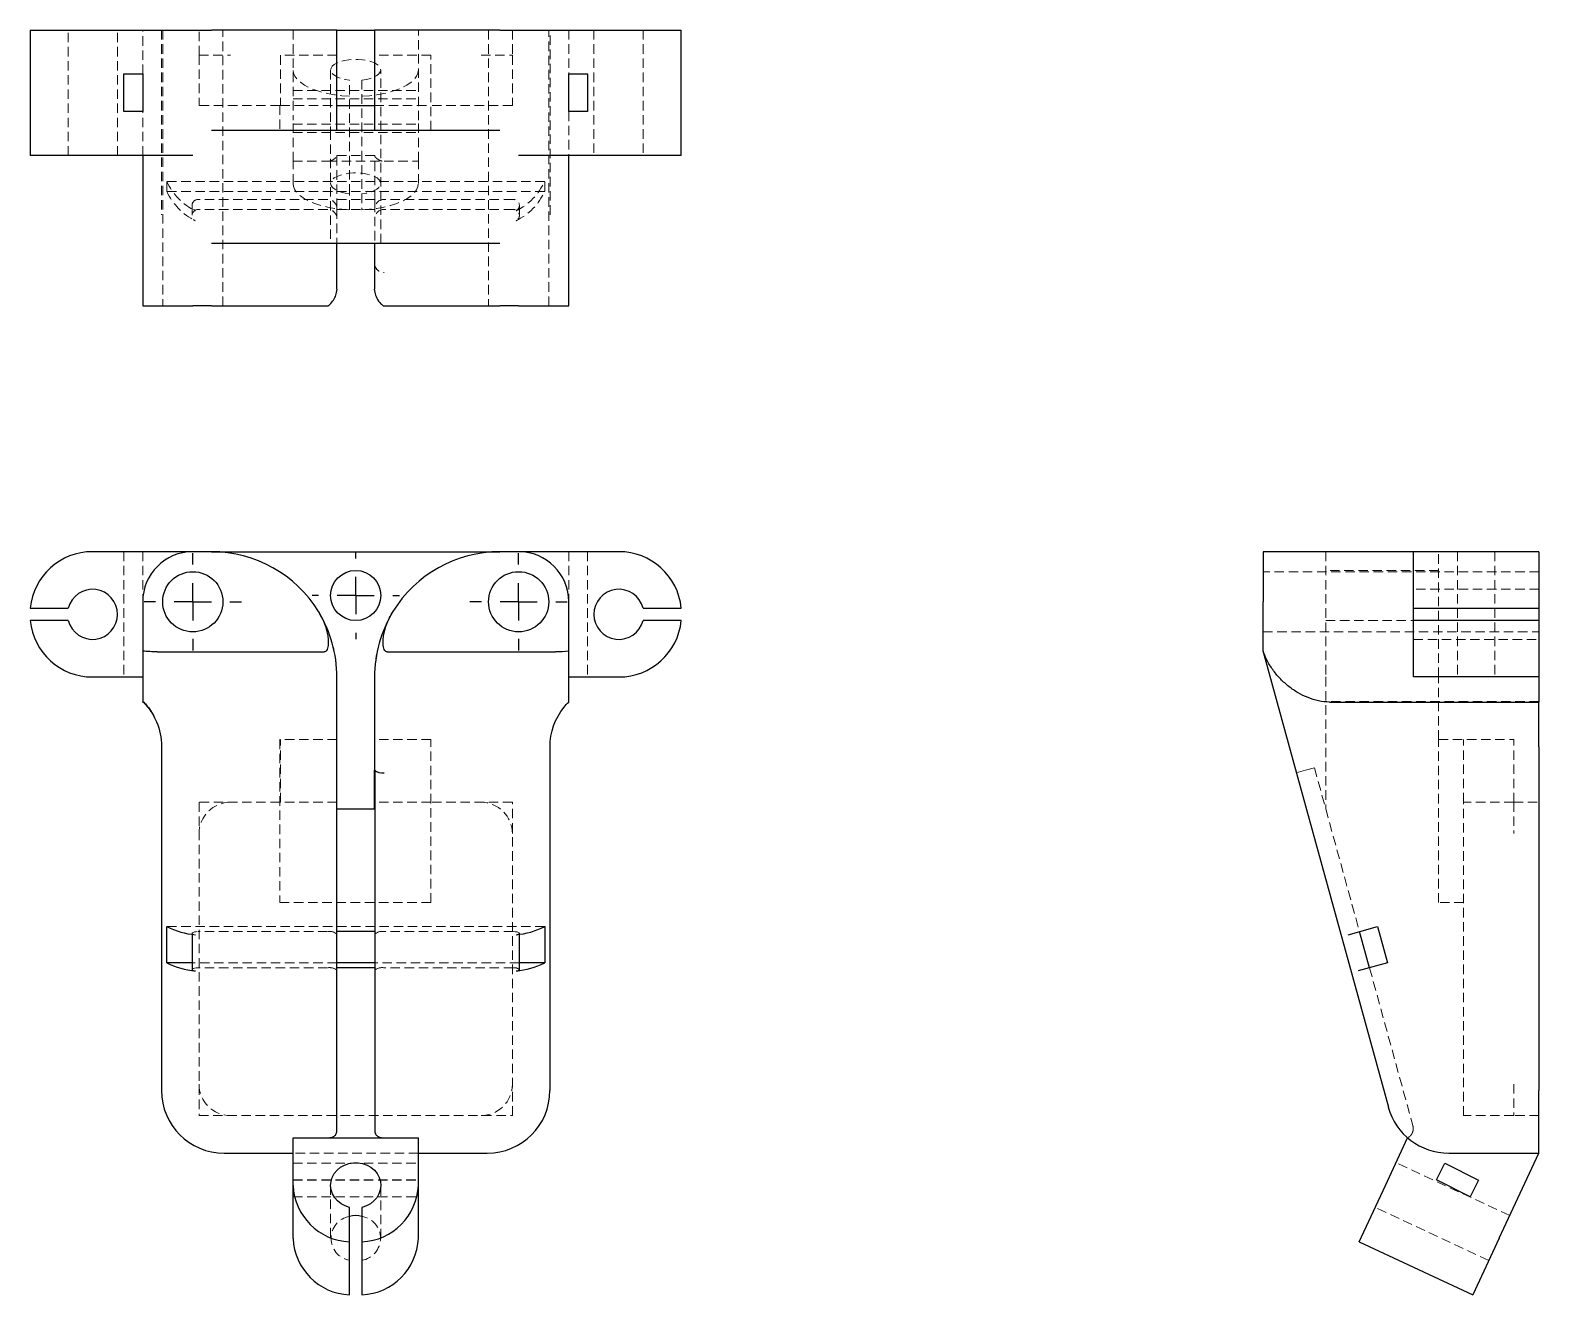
# Model space of a CAD drawing. Header units: millimetres. Extents: x 39 to 242, y 7 to 177.
import ezdxf

# ---------------------------------------------------------------- set-up
doc = ezdxf.new("R2010")
doc.units = ezdxf.units.MM
doc.linetypes.add('HIDDEN', pattern=[1.905, 1.27, -0.635])
doc.layers.add('10', color=7, linetype='Continuous')

# ---------------------------------------------------------------- blocks, each defined once
blk = doc.blocks.new('SW_CENTERMARKSYMBOL_0')
at = {"layer": '10', "color": 0}
for p, q in [((0, 5), (0, 6.55)), ((0, 0), (0, 2.5)), ((-5, 0), (-6.55, 0)), ((0, 0), (-2.5, 0)), ((0, 0), (0, -2.5)), ((0, 0), (2.5, 0)), ((5, 0), (6.55, 0)), ((0, -5), (0, -6.55))]:
    blk.add_line(p, q, dxfattribs=at)
blk = doc.blocks.new('SW_CENTERMARKSYMBOL_1')
at = {"layer": '10', "color": 0}
for p, q in [((0, 5), (0, 6.55)), ((0, 0), (0, 2.5)), ((-5, 0), (-6.55, 0)), ((0, 0), (-2.5, 0)), ((0, 0), (0, -2.5)), ((0, 0), (2.5, 0)), ((5, 0), (6.55, 0)), ((0, -5), (0, -6.55))]:
    blk.add_line(p, q, dxfattribs=at)
blk = doc.blocks.new('SW_CENTERMARKSYMBOL_2')
at = {"layer": '10', "color": 0}
for p, q in [((0, 5), (0, 5.87)), ((0, 0), (0, 2.5)), ((-5, 0), (-5.87, 0)), ((0, 0), (-2.5, 0)), ((0, 0), (0, -2.5)), ((0, 0), (2.5, 0)), ((5, 0), (5.87, 0)), ((0, -5), (0, -5.87))]:
    blk.add_line(p, q, dxfattribs=at)

msp = doc.modelspace()

# ---------------------------------------------------------------- linework, layer by layer
at = {"color": 7, "linetype": 'Continuous', "lineweight": 25}
for p, q in [((39.2, 177.18), (39.2, 160.32)), ((39.2, 177.18), (47.59, 177.18)), ((47.59, 177.18), (63.61, 177.18)), ((80.47, 177.18), (63.61, 177.18)), ((80.47, 163.69), (80.47, 177.18)), ((80.47, 177.18), (85.53, 177.18)), ((85.53, 177.18), (85.53, 163.69)), ((102.39, 177.18), (85.53, 177.18)), ((102.39, 177.18), (118.41, 177.18)), ((118.41, 177.18), (126.8, 177.18)), ((126.8, 160.32), (126.8, 177.18)), ((51.81, 171.28), (54.34, 171.28)), ((51.81, 166.22), (51.81, 171.28)), ((54.34, 171.28), (54.34, 166.22)), ((111.66, 171.28), (114.19, 171.28)), ((111.66, 166.22), (111.66, 171.28)), ((114.19, 171.28), (114.19, 166.22)), ((80.47, 167.06), (85.53, 167.06)), ((54.34, 166.22), (51.81, 166.22)), ((114.19, 166.22), (111.66, 166.22)), ((102.39, 163.69), (63.61, 163.69)), ((47.59, 160.32), (39.2, 160.32)), ((61.08, 160.32), (47.59, 160.32)), ((54.34, 160.32), (54.34, 140.08)), ((118.41, 160.32), (104.92, 160.32)), ((111.66, 140.08), (111.66, 160.32)), ((126.8, 160.32), (118.41, 160.32)), ((63.61, 148.51), (102.39, 148.51)), ((80.47, 142.32), (80.47, 148.51)), ((85.53, 148.51), (85.53, 142.32)), ((80.47, 142.32), (80.42, 142.09)), ((85.58, 142.09), (85.53, 142.32)), ((54.34, 140.08), (61.08, 140.08)), ((63.61, 140.08), (61.08, 140.08)), ((63.61, 140.08), (77.99, 140.08)), ((88.01, 140.08), (102.39, 140.08)), ((104.92, 140.08), (102.39, 140.08)), ((104.92, 140.08), (111.66, 140.08)), ((61.08, 107), (47.59, 107)), ((63.61, 107), (61.08, 107)), ((63.61, 107), (102.39, 107)), ((104.92, 107), (102.39, 107)), ((118.41, 107), (104.92, 107)), ((205.08, 107), (205.08, 100.26)), ((225.32, 107), (205.08, 107)), ((225.32, 99.41), (225.32, 107)), ((242.18, 107), (225.32, 107)), ((242.18, 107), (242.18, 99.41)), ((54.34, 100.26), (54.34, 93.63)), ((111.66, 93.61), (111.66, 100.26)), ((205.08, 93.61), (205.08, 100.26)), ((39.2, 99.41), (44.33, 99.41)), ((44.33, 97.73), (39.2, 97.73)), ((121.67, 99.41), (126.8, 99.41)), ((126.8, 97.73), (121.67, 97.73)), ((225.32, 99.41), (242.18, 99.41)), ((225.32, 97.73), (225.32, 99.41)), ((225.32, 90.14), (225.32, 97.73)), ((242.18, 97.73), (225.32, 97.73)), ((242.18, 99.41), (242.18, 97.73)), ((242.18, 97.73), (242.18, 90.14)), ((56.29, 93.51), (78.76, 93.51)), ((87.24, 93.51), (109.87, 93.51)), ((205.08, 93.51), (209.21, 78.51)), ((47.59, 90.14), (54.34, 90.14)), ((80.47, 55.54), (80.47, 90.14)), ((85.53, 90.14), (85.53, 77.59)), ((111.66, 90.14), (118.41, 90.14)), ((242.18, 90.14), (225.32, 90.14)), ((242.18, 90.14), (242.18, 86.77)), ((214.02, 86.77), (242.18, 86.77)), ((56.86, 80.83), (56.86, 34.49)), ((109.14, 34.49), (109.14, 80.75)), ((242.18, 80.75), (242.18, 34.49)), ((85.53, 72.39), (85.53, 77.59)), ((85.56, 77.52), (85.56, 55.54)), ((86.79, 77.25), (86.82, 77.25)), ((209.21, 78.51), (221.93, 32.26)), ((80.47, 72.39), (85.53, 72.39)), ((57.57, 51.67), (57.57, 56.55)), ((60.98, 55.52), (60.98, 50.78)), ((85.56, 55.88), (80.47, 55.88)), ((80.47, 50.66), (80.47, 55.53)), ((85.56, 55.54), (85.56, 50.66)), ((105.02, 50.78), (105.02, 55.52)), ((108.43, 56.55), (108.43, 51.67)), ((216.52, 55.45), (220.49, 56.55)), ((219.4, 51), (218.05, 55.88)), ((220.49, 56.55), (221.83, 51.67)), ((60.98, 51.67), (57.57, 51.67)), ((85.56, 51.67), (80.47, 51.67)), ((85.56, 51), (80.47, 51)), ((108.43, 51.67), (105.02, 51.67)), ((221.83, 51.67), (217.86, 50.58)), ((80.47, 32.59), (80.47, 50.66)), ((85.56, 50.66), (85.56, 32.59)), ((80.47, 29.16), (80.47, 32.59)), ((85.56, 32.59), (85.56, 29.16)), ((242.18, 26.06), (242.18, 34.49)), ((74.57, 21.73), (74.57, 28.12)), ((74.57, 28.12), (79.21, 28.12)), ((79.21, 28.12), (86.82, 28.12)), ((86.82, 28.12), (91.43, 28.12)), ((91.43, 21.73), (91.43, 28.12)), ((221.55, 21.73), (224.53, 28.12)), ((65.3, 26.06), (74.57, 26.06)), ((91.43, 26.06), (100.7, 26.06)), ((228.41, 22.46), (229.54, 24.72)), ((229.54, 24.72), (234.06, 22.45)), ((230.05, 26.06), (242.18, 26.06)), ((236.83, 14.61), (242.18, 26.06)), ((232.93, 20.19), (228.41, 22.46)), ((234.06, 22.45), (232.93, 20.19)), ((74.57, 14.6), (74.57, 21.73)), ((91.43, 14.61), (91.43, 21.73)), ((218.01, 14.13), (221.55, 21.73)), ((82.16, 14.13), (82.16, 18.77)), ((83.84, 18.77), (83.84, 14.13)), ((236.83, 14.61), (233.29, 7)), ((82.16, 7), (82.16, 14.13)), ((83.84, 14.13), (83.84, 7)), ((218.01, 14.13), (233.29, 7))]:
    msp.add_line(p, q, dxfattribs=at)
at = {"color": 7, "linetype": 'HIDDEN', "lineweight": 18}
for p, q in [((44.33, 160.32), (44.33, 177.18)), ((50.96, 160.32), (50.96, 177.18)), ((54.34, 171.28), (54.34, 177.18)), ((56.86, 177.18), (56.86, 152.31)), ((57.03, 177.18), (57.03, 140.08)), ((61.92, 173.8), (61.92, 177.18)), ((65.13, 140.08), (65.13, 177.18)), ((74.57, 177.18), (74.57, 165.05)), ((91.43, 165.05), (91.43, 177.18)), ((100.87, 177.18), (100.87, 140.08)), ((104.08, 177.18), (104.08, 173.8)), ((108.97, 140.08), (108.97, 177.18)), ((109.14, 152.34), (109.14, 177.18)), ((111.66, 177.18), (111.66, 171.28)), ((115.04, 177.18), (115.04, 160.32)), ((121.67, 177.18), (121.67, 160.32)), ((61.92, 173.8), (61.92, 167.06)), ((61.92, 173.8), (66.14, 173.8)), ((72.88, 173.8), (72.88, 167.06)), ((80.47, 173.8), (72.88, 173.8)), ((93.12, 173.8), (85.53, 173.8)), ((93.12, 163.69), (93.12, 173.8)), ((99.86, 173.8), (104.08, 173.8)), ((104.08, 173.8), (104.08, 167.06)), ((79.63, 171.83), (79.63, 163.69)), ((86.37, 163.69), (86.37, 171.83)), ((74.57, 169.06), (91.43, 169.06)), ((82.16, 155.17), (82.16, 170.45)), ((83.84, 170.45), (83.84, 155.17)), ((72.79, 167.06), (61.92, 167.06)), ((72.88, 167.06), (72.79, 167.06)), ((72.79, 167.06), (72.79, 163.69)), ((72.88, 167.06), (80.47, 167.06)), ((74.57, 167.93), (91.43, 167.93)), ((85.53, 167.06), (93.12, 167.06)), ((104.08, 167.06), (93.12, 167.06)), ((54.34, 160.32), (54.34, 166.22)), ((74.57, 159.53), (74.57, 165.05)), ((74.57, 164.54), (91.43, 164.54)), ((91.43, 159.53), (91.43, 165.05)), ((111.66, 166.22), (111.66, 160.32)), ((74.57, 163.41), (91.43, 163.41)), ((79.63, 163.69), (79.63, 148.51)), ((86.37, 148.51), (86.37, 163.69)), ((74.57, 156.55), (74.57, 159.53)), ((74.57, 159.53), (79.21, 159.53)), ((79.21, 159.53), (86.82, 159.53)), ((80.47, 160.29), (80.47, 160.23)), ((85.56, 160.29), (80.47, 160.29)), ((80.47, 160.23), (80.47, 154.4)), ((85.56, 160.23), (85.56, 160.29)), ((85.56, 154.4), (85.56, 160.23)), ((86.82, 159.53), (91.43, 159.53)), ((91.43, 156.55), (91.43, 159.53)), ((57.57, 156.83), (57.57, 155.49)), ((108.43, 156.83), (57.57, 156.83)), ((108.43, 155.49), (108.43, 156.83)), ((108.43, 155.49), (57.57, 155.49)), ((79.21, 154.4), (61.82, 154.4)), ((85.56, 154.4), (80.47, 154.4)), ((80.47, 153.18), (80.47, 154.4)), ((82.16, 153.01), (82.16, 155.17)), ((83.84, 155.17), (83.84, 153.01)), ((85.56, 154.4), (85.56, 153.18)), ((104.18, 154.4), (86.82, 154.4)), ((60.98, 153.58), (60.98, 152.24)), ((79.21, 153.05), (61.82, 153.05)), ((80.47, 153.05), (80.47, 153.18)), ((80.47, 153.05), (80.47, 148.51)), ((85.56, 153.05), (80.47, 153.05)), ((85.56, 153.18), (85.56, 153.05)), ((85.56, 146.99), (85.56, 153.05)), ((104.18, 153.05), (86.82, 153.05)), ((105.02, 152.24), (105.02, 153.58)), ((85.53, 146.99), (85.56, 146.99)), ((85.56, 145.77), (85.56, 146.99)), ((86.79, 144.55), (86.82, 144.55)), ((51.81, 107), (51.81, 90.14)), ((54.34, 107), (54.34, 100.26)), ((111.66, 107), (111.66, 100.26)), ((114.19, 107), (114.19, 90.14)), ((213.51, 107), (213.51, 90.14)), ((228.69, 90.14), (228.69, 107)), ((231.22, 107), (231.22, 90.14)), ((236.28, 107), (236.28, 90.14)), ((242.18, 104.3), (205.08, 104.3)), ((228.69, 104.47), (213.51, 104.47)), ((242.18, 101.94), (225.32, 101.94)), ((213.51, 97.73), (225.32, 97.73)), ((205.08, 96.21), (242.18, 96.21)), ((225.32, 95.2), (242.18, 95.2)), ((213.51, 90.14), (213.51, 72.39)), ((228.69, 81.71), (228.69, 90.14)), ((231.22, 90.14), (231.22, 90.14)), ((236.28, 90.14), (236.28, 90.14)), ((242.18, 90.14), (242.18, 86.77)), ((242.18, 86.85), (214, 86.85)), ((72.79, 81.71), (72.79, 59.79)), ((80.47, 81.71), (72.79, 81.71)), ((72.88, 73.28), (72.88, 81.71)), ((93.12, 81.71), (85.53, 81.71)), ((93.12, 59.79), (93.12, 81.71)), ((228.69, 81.71), (238.8, 81.71)), ((228.69, 59.79), (228.69, 81.71)), ((232.06, 73.28), (232.06, 81.71)), ((238.8, 73.28), (238.8, 81.71)), ((85.53, 77.92), (85.56, 77.92)), ((85.56, 77.59), (85.56, 77.92)), ((85.56, 77.59), (85.56, 77.52)), ((209.55, 77.25), (210.77, 77.59)), ((210.77, 77.59), (211.99, 77.92)), ((211.99, 77.92), (218.05, 55.88)), ((61.92, 73.28), (61.92, 31.12)), ((72.79, 73.28), (61.92, 73.28)), ((72.88, 73.28), (72.79, 73.28)), ((80.47, 73.28), (72.88, 73.28)), ((93.12, 73.28), (85.53, 73.28)), ((104.08, 73.28), (93.12, 73.28)), ((104.08, 31.12), (104.08, 73.28)), ((238.8, 73.28), (232.06, 73.28)), ((232.06, 31.12), (232.06, 73.28)), ((238.8, 73.28), (242.18, 73.28)), ((238.8, 73.28), (238.8, 69.06)), ((72.79, 59.79), (93.12, 59.79)), ((232.06, 59.79), (228.69, 59.79)), ((108.43, 56.55), (57.57, 56.55)), ((60.98, 55.65), (60.98, 55.52)), ((79.21, 55.88), (61.82, 55.88)), ((104.18, 55.88), (86.82, 55.88)), ((105.02, 55.52), (105.02, 55.65)), ((80.47, 51.67), (60.98, 51.67)), ((79.21, 51), (61.82, 51)), ((105.02, 51.67), (85.56, 51.67)), ((104.18, 51), (86.82, 51)), ((219.4, 51), (225.23, 29.77)), ((238.8, 35.34), (238.8, 31.12)), ((61.92, 31.12), (104.08, 31.12)), ((238.8, 31.12), (232.06, 31.12)), ((242.18, 31.12), (238.8, 31.12)), ((91.43, 26.06), (74.57, 26.06)), ((74.57, 24.72), (91.43, 24.72)), ((238.26, 17.66), (222.98, 24.79)), ((74.57, 22.46), (91.43, 22.46)), ((74.57, 22.45), (91.43, 22.45)), ((79.63, 21.73), (79.63, 14.6)), ((86.37, 14.6), (86.37, 21.73)), ((74.57, 20.19), (91.43, 20.19)), ((235.45, 11.64), (220.17, 18.77))]:
    msp.add_line(p, q, dxfattribs=at)
at = {"color": 7, "linetype": 'HIDDEN', "lineweight": 18, "flags": 128}
for points in [[(83.84, 170.45), (84.43, 170.54), (84.97, 170.68), (85.45, 170.85), (85.83, 171.06), (86.12, 171.3), (86.31, 171.55), (86.37, 171.81), (86.32, 172.08), (86.16, 172.33), (85.88, 172.57), (85.51, 172.79), (85.05, 172.97), (84.52, 173.11), (83.93, 173.2), (83.31, 173.25), (82.69, 173.25), (82.07, 173.2), (81.48, 173.11), (80.95, 172.97), (80.49, 172.79), (80.12, 172.57), (79.84, 172.33), (79.68, 172.08), (79.63, 171.81), (79.69, 171.55), (79.88, 171.3), (80.17, 171.06), (80.55, 170.85), (81.03, 170.68), (81.57, 170.54), (82.16, 170.45)], [(82.16, 168.29), (81.14, 168.36), (80.15, 168.48), (79.2, 168.65), (78.31, 168.87), (77.49, 169.14), (76.75, 169.44), (76.1, 169.78), (75.56, 170.16), (75.13, 170.55), (74.82, 170.97), (74.63, 171.4), (74.57, 171.83)], [(91.43, 171.83), (91.37, 171.4), (91.18, 170.97), (90.87, 170.55), (90.44, 170.16), (89.9, 169.78), (89.25, 169.44), (88.52, 169.14), (87.69, 168.87), (86.8, 168.65), (85.85, 168.48), (84.86, 168.36), (83.84, 168.29)], [(74.57, 156.55), (74.63, 156.12), (74.82, 155.69), (75.13, 155.27), (75.56, 154.87), (76.1, 154.5), (76.75, 154.16), (77.49, 153.86), (78.31, 153.59), (79.2, 153.37), (80.15, 153.2), (81.14, 153.08), (82.16, 153.01)], [(82.16, 155.17), (81.57, 155.26), (81.03, 155.4), (80.55, 155.57), (80.17, 155.78), (79.88, 156.01), (79.69, 156.27), (79.63, 156.53), (79.68, 156.8), (79.84, 157.05), (80.12, 157.29), (80.49, 157.5), (80.95, 157.68), (81.48, 157.82), (82.07, 157.92), (82.69, 157.97), (83.31, 157.97), (83.93, 157.92), (84.52, 157.82), (85.05, 157.68), (85.51, 157.5), (85.88, 157.29), (86.16, 157.05), (86.32, 156.8), (86.37, 156.53), (86.31, 156.27), (86.12, 156.01), (85.83, 155.78), (85.45, 155.57), (84.97, 155.4), (84.43, 155.26), (83.84, 155.17)], [(83.84, 153.01), (84.86, 153.08), (85.85, 153.2), (86.8, 153.37), (87.69, 153.59), (88.52, 153.86), (89.25, 154.16), (89.9, 154.5), (90.44, 154.87), (90.87, 155.27), (91.18, 155.69), (91.37, 156.12), (91.43, 156.55)], [(77.99, 98.94), (78.44, 98.16), (78.87, 97.3)], [(87.54, 98.11), (87.56, 98.16), (88.01, 98.94)], [(85.71, 92.61), (85.76, 92.91), (85.81, 93.19)], [(61.43, 55.45), (61.21, 55.5), (61.05, 55.56), (60.98, 55.63), (61, 55.71), (61.11, 55.77), (61.3, 55.83), (61.54, 55.86), (61.82, 55.88)], [(104.18, 55.88), (104.46, 55.86), (104.7, 55.83), (104.89, 55.77), (105, 55.71), (105.02, 55.63), (104.95, 55.56), (104.79, 55.5), (104.57, 55.45)], [(61.82, 51), (61.54, 50.99), (61.3, 50.95), (61.11, 50.9), (61, 50.83), (60.98, 50.78)]]:
    msp.add_lwpolyline(points, dxfattribs=at)
at = {"color": 7, "linetype": 'Continuous', "lineweight": 25, "flags": 128}
for points in [[(242.18, 80.75), (242.18, 81.58), (242.18, 82.41), (242.18, 83.22), (242.18, 84.01), (242.18, 84.77), (242.18, 85.48), (242.18, 86.15), (242.18, 86.77)], [(60.98, 50.78), (60.98, 50.75), (61.05, 50.68), (61.21, 50.62), (61.43, 50.58)], [(104.57, 50.58), (104.79, 50.62), (104.95, 50.68), (105.02, 50.75), (105.02, 50.78)], [(82.16, 18.77), (81.57, 18.96), (81.03, 19.25), (80.55, 19.63), (80.17, 20.07), (79.88, 20.58), (79.69, 21.12), (79.63, 21.69), (79.68, 22.25), (79.84, 22.8), (80.12, 23.31), (80.49, 23.77), (80.95, 24.16), (81.48, 24.46), (82.07, 24.67), (82.69, 24.77), (83.31, 24.77), (83.93, 24.67), (84.52, 24.46), (85.05, 24.16), (85.51, 23.77), (85.88, 23.31), (86.16, 22.8), (86.32, 22.25), (86.37, 21.69), (86.31, 21.12), (86.12, 20.58), (85.83, 20.07), (85.45, 19.63), (84.97, 19.25), (84.43, 18.96), (83.84, 18.77)]]:
    msp.add_lwpolyline(points, dxfattribs=at)
at = {"color": 7, "linetype": 'Continuous', "lineweight": 25}
for centre, radius in [((61.08, 100.26), 4.05), ((83, 101.1), 3.37), ((104.92, 100.26), 4.05)]:
    msp.add_circle(centre, radius, dxfattribs=at)
at = {"color": 7, "linetype": 'HIDDEN', "lineweight": 18}
for centre, radius, start, end in [((65.08, 160.27), 8.26, 204.5886, 243.8096), ((100.92, 160.27), 8.26, 296.1904, 335.4114), ((65.08, 158.93), 8.26, 204.5886, 243.8096), ((61.79, 153.59), 0.81, 87.9657, 243.7959), ((79.23, 153.15), 1.24, 1.063, 91.025), ((86.8, 153.15), 1.24, 88.975, 178.937), ((104.21, 153.59), 0.81, 296.2041, 92.0343), ((100.92, 158.93), 8.26, 296.1904, 335.4114), ((61.79, 152.24), 0.81, 87.9657, 243.7959), ((79.23, 151.81), 1.24, 1.063, 91.025), ((86.8, 151.81), 1.24, 88.975, 178.937), ((104.21, 152.24), 0.81, 296.2041, 92.0343), ((86.77, 145.8), 1.24, 181.063, 271.025), ((86.8, 145.8), 1.24, 181.063, 271.025), ((63.61, 90.14), 16.86, 6.2288, 14.4967), ((86.53, 78.7), 1.47, 228.792, 281.5068), ((66.14, 69.06), 4.22, 90, 180), ((99.86, 69.06), 4.22, 0, 90), ((79.5, 54.43), 1.47, 48.792, 101.5068), ((86.53, 54.43), 1.47, 78.4932, 131.208), ((79.5, 49.56), 1.47, 48.792, 101.5068), ((86.53, 49.56), 1.47, 78.4932, 131.208), ((104.37, 50.02), 0.994, 49.1159, 101.1829), ((66.14, 35.34), 4.22, 180, 270), ((99.86, 35.34), 4.22, 270, 0), ((223.85, 29.39), 1.43, 351.0106, 15.3763), ((82.68, 14.6), 3, 99.9644, 260.0356), ((83.32, 14.6), 3.01, 280.0335, 79.9665)]:
    msp.add_arc(centre, radius, start, end, dxfattribs=at)
at = {"color": 7, "linetype": 'Continuous', "lineweight": 25}
for centre, radius, start, end in [((47.59, 98.57), 8.43, 90, 174.2608), ((61.08, 100.26), 6.74, 90, 180), ((63.61, 90.14), 16.86, 31.4666, 90), ((102.39, 90.14), 16.86, 90, 148.5334), ((104.92, 100.26), 6.74, 0, 90), ((118.41, 98.57), 8.43, 5.7392, 90), ((47.59, 98.57), 3.37, 194.4775, 165.5225), ((118.41, 98.57), 3.37, 14.4775, 345.5225), ((47.59, 98.57), 8.43, 185.7392, 269.994), ((118.41, 98.57), 8.43, 270, 354.2608), ((86.5, 78.7), 1.47, 228.792, 281.5068), ((62.42, 66.32), 10.91, 243.6057, 264.8128), ((103.58, 66.32), 10.91, 275.1872, 296.3943), ((62.42, 61.45), 10.91, 243.6057, 264.8128), ((103.58, 61.45), 10.91, 275.1872, 296.3943), ((65.3, 34.49), 8.43, 180, 270), ((100.7, 34.49), 8.43, 270, 0), ((230.05, 34.49), 8.43, 195.3763, 270), ((82.53, 22.09), 7.97, 182.5887, 267.2991), ((83.47, 22.09), 7.97, 272.6993, 357.4379), ((83, 13.95), 3.71, 76.8614, 103.1386), ((82.53, 14.96), 7.97, 182.5887, 267.2991), ((83.47, 14.96), 7.97, 272.6993, 357.4379)]:
    msp.add_arc(centre, radius, start, end, dxfattribs=at)
at = {"color": 7, "linetype": 'HIDDEN', "lineweight": 18}
for points, knots in [([(79.21, 159.53), (79.29, 159.53), (79.38, 159.54), (79.54, 159.57), (79.62, 159.6), (79.85, 159.68), (80, 159.76), (80.23, 159.94), (80.32, 160.03), (80.41, 160.15), (80.44, 160.18), (80.46, 160.23), (80.47, 160.26), (80.47, 160.27)], [0, 0, 0, 0, 0.125, 0.125, 0.25, 0.25, 0.5, 0.5, 0.75, 0.75, 0.875, 0.875, 1, 1, 1, 1]), ([(85.56, 160.27), (85.56, 160.26), (85.56, 160.23), (85.59, 160.18), (85.61, 160.15), (85.67, 160.07), (85.71, 160.03), (85.8, 159.94), (85.86, 159.89), (86.03, 159.76), (86.17, 159.68), (86.48, 159.57), (86.65, 159.53), (86.82, 159.53)], [0, 0, 0, 0, 0.125, 0.125, 0.25, 0.25, 0.375, 0.375, 0.5, 0.5, 0.75, 0.75, 1, 1, 1, 1]), ([(225.27, 29.16), (225.26, 29.08), (225.23, 29), (225.18, 28.84), (225.15, 28.76), (225.07, 28.62), (225.03, 28.56), (224.94, 28.45), (224.89, 28.4), (224.76, 28.27), (224.68, 28.21), (224.57, 28.14), (224.53, 28.12), (224.53, 28.12)], [0, 0, 0, 0, 0.125, 0.125, 0.25, 0.25, 0.375, 0.375, 0.5, 0.5, 0.75, 0.75, 1, 1, 1, 1])]:
    msp.add_open_spline(points, degree=3, knots=knots, dxfattribs=at)
at = {"color": 7, "linetype": 'Continuous', "lineweight": 25}
for points, knots in [([(79.3, 140.08), (79.32, 140.1), (79.58, 140.29), (79.93, 140.72), (80.33, 141.37), (80.41, 141.84), (80.45, 142.08)], [0, 0, 0, 0, 0.032465, 0.328994, 0.651642, 1, 1, 1, 1]), ([(85.55, 142.08), (85.6, 141.83), (85.7, 141.28), (86.11, 140.62), (86.54, 140.23), (86.7, 140.09)], [0, 0, 0, 0, 0.354474, 0.760037, 1, 1, 1, 1]), ([(77.99, 140.08), (78.19, 140.08), (78.59, 140.08), (78.98, 140.08), (79.23, 140.08), (79.28, 140.08), (79.3, 140.08)], [0, 0, 0, 0, 0.293625, 0.59178, 0.814786, 1, 1, 1, 1]), ([(86.7, 140.08), (86.7, 140.08), (86.7, 140.08), (86.87, 140.08), (87.27, 140.08), (87.73, 140.08), (88.01, 140.08)], [0, 0, 0, 0, 0.04046, 0.31042, 0.586876, 1, 1, 1, 1]), ([(77.99, 98.94), (78.25, 98.52), (78.47, 98.08), (78.86, 97.18), (79.02, 96.71), (79.19, 95.99), (79.24, 95.75), (79.3, 95.26), (79.32, 95.02), (79.31, 94.52), (79.29, 94.27), (79.19, 93.91), (79.14, 93.79), (79.03, 93.64), (78.99, 93.6), (78.88, 93.53), (78.82, 93.51), (78.76, 93.51)], [0, 0, 0, 0, 0.25, 0.25, 0.5, 0.5, 0.625, 0.625, 0.75, 0.75, 0.875, 0.875, 0.9375, 0.9375, 0.96875, 0.96875, 1, 1, 1, 1]), ([(87.24, 93.51), (87.18, 93.51), (87.12, 93.53), (87.01, 93.6), (86.97, 93.64), (86.86, 93.8), (86.81, 93.91), (86.74, 94.15), (86.72, 94.28), (86.69, 94.52), (86.69, 94.64), (86.68, 95.01), (86.7, 95.26), (86.76, 95.75), (86.81, 95.99), (86.98, 96.71), (87.14, 97.17), (87.52, 98.08), (87.75, 98.52), (88.01, 98.94)], [0, 0, 0, 0, 0.03125, 0.03125, 0.0625, 0.0625, 0.125, 0.125, 0.1875, 0.1875, 0.25, 0.25, 0.375, 0.375, 0.5, 0.5, 0.75, 0.75, 1, 1, 1, 1]), ([(56.29, 93.51), (55.97, 93.51), (55.64, 93.53), (54.99, 93.57), (54.66, 93.6), (54.34, 93.63)], [0, 0, 0, 0, 0.5, 0.5, 1, 1, 1, 1]), ([(54.34, 93.63), (54.34, 93.09), (54.34, 92), (54.34, 90.55), (54.34, 89.27), (54.34, 88.25), (54.34, 87.5), (54.34, 87.03), (54.34, 86.96), (54.34, 86.94)], [0, 0, 0, 0, 0.1580588, 0.320823, 0.4787991, 0.641003, 0.7791497, 0.9208173, 1, 1, 1, 1]), ([(111.66, 86.77), (111.66, 86.77), (111.66, 86.83), (111.66, 87.03), (111.66, 87.18), (111.66, 87.55), (111.66, 87.77), (111.66, 88.26), (111.66, 88.54), (111.66, 89), (111.66, 89.17), (111.66, 89.5), (111.66, 89.67), (111.66, 90.2), (111.66, 90.58), (111.66, 91.38), (111.66, 91.81), (111.66, 92.69), (111.66, 93.14), (111.66, 93.61)], [0, 0, 0, 0, 0.125, 0.125, 0.25, 0.25, 0.375, 0.375, 0.5, 0.5, 0.5625, 0.5625, 0.625, 0.625, 0.75, 0.75, 0.875, 0.875, 1, 1, 1, 1]), ([(214.02, 86.77), (213.52, 86.77), (213.03, 86.83), (212.06, 87.03), (211.59, 87.18), (210.66, 87.55), (210.21, 87.77), (209.36, 88.26), (208.95, 88.54), (208.36, 89), (208.17, 89.17), (207.8, 89.5), (207.62, 89.67), (207.1, 90.2), (206.78, 90.58), (206.19, 91.38), (205.92, 91.81), (205.45, 92.69), (205.25, 93.14), (205.08, 93.61)], [0, 0, 0, 0, 0.125, 0.125, 0.25, 0.25, 0.375, 0.375, 0.5, 0.5, 0.5625, 0.5625, 0.625, 0.625, 0.75, 0.75, 0.875, 0.875, 1, 1, 1, 1]), ([(54.31, 86.91), (54.33, 86.89), (54.52, 86.72), (54.82, 86.38), (55.22, 85.88), (55.56, 85.36), (55.74, 85.03), (55.84, 84.85)], [0, 0, 0, 0, 0.026904, 0.241684, 0.473059, 0.724648, 1, 1, 1, 1]), ([(54.33, 86.85), (54.73, 86.45), (55.09, 86.02), (55.72, 85.1), (55.99, 84.61), (56.64, 83.06), (56.86, 81.95), (56.86, 80.83)], [0, 0, 0, 0, 0.25, 0.25, 0.5, 0.5, 1, 1, 1, 1]), ([(109.14, 80.75), (109.14, 82.67), (109.93, 84.9), (111.44, 86.55), (111.66, 86.77)], [0.7752469, 0.7752469, 0.7752469, 0.7752469, 1.4593007, 1.5707963, 1.5707963, 1.5707963, 1.5707963]), ([(79.21, 28.12), (79.29, 28.12), (79.38, 28.13), (79.54, 28.15), (79.62, 28.16), (79.85, 28.21), (80, 28.27), (80.23, 28.44), (80.32, 28.55), (80.41, 28.76), (80.44, 28.84), (80.46, 29), (80.47, 29.08), (80.47, 29.16)], [0, 0, 0, 0, 0.125, 0.125, 0.25, 0.25, 0.5, 0.5, 0.75, 0.75, 0.875, 0.875, 1, 1, 1, 1]), ([(85.56, 29.16), (85.56, 29.08), (85.56, 29), (85.59, 28.84), (85.61, 28.76), (85.67, 28.62), (85.71, 28.56), (85.8, 28.45), (85.86, 28.4), (86.03, 28.27), (86.17, 28.21), (86.48, 28.14), (86.65, 28.12), (86.82, 28.12)], [0, 0, 0, 0, 0.125, 0.125, 0.25, 0.25, 0.375, 0.375, 0.5, 0.5, 0.75, 0.75, 1, 1, 1, 1])]:
    msp.add_open_spline(points, degree=3, knots=knots, dxfattribs=at)
for points in [[(80.47, 90.14), (80.47, 93.23), (79.6, 96.31), (77.99, 98.94)], [(88.01, 98.94), (86.4, 96.31), (85.53, 93.23), (85.53, 90.14)], [(111.66, 93.61), (111.07, 93.56), (110.47, 93.51), (109.87, 93.51)], [(205.08, 93.61), (205.08, 93.56), (205.08, 93.51), (205.08, 93.51)]]:
    msp.add_open_spline(points, degree=3, dxfattribs=at)

# ---------------------------------------------------------------- block references
at = {"layer": '10'}
for name, p in [('SW_CENTERMARKSYMBOL_0', (61.08, 100.26)), ('SW_CENTERMARKSYMBOL_2', (83, 101.1)), ('SW_CENTERMARKSYMBOL_1', (104.92, 100.26))]:
    msp.add_blockref(name, p, dxfattribs=at)

doc.saveas('drawing.dxf')
